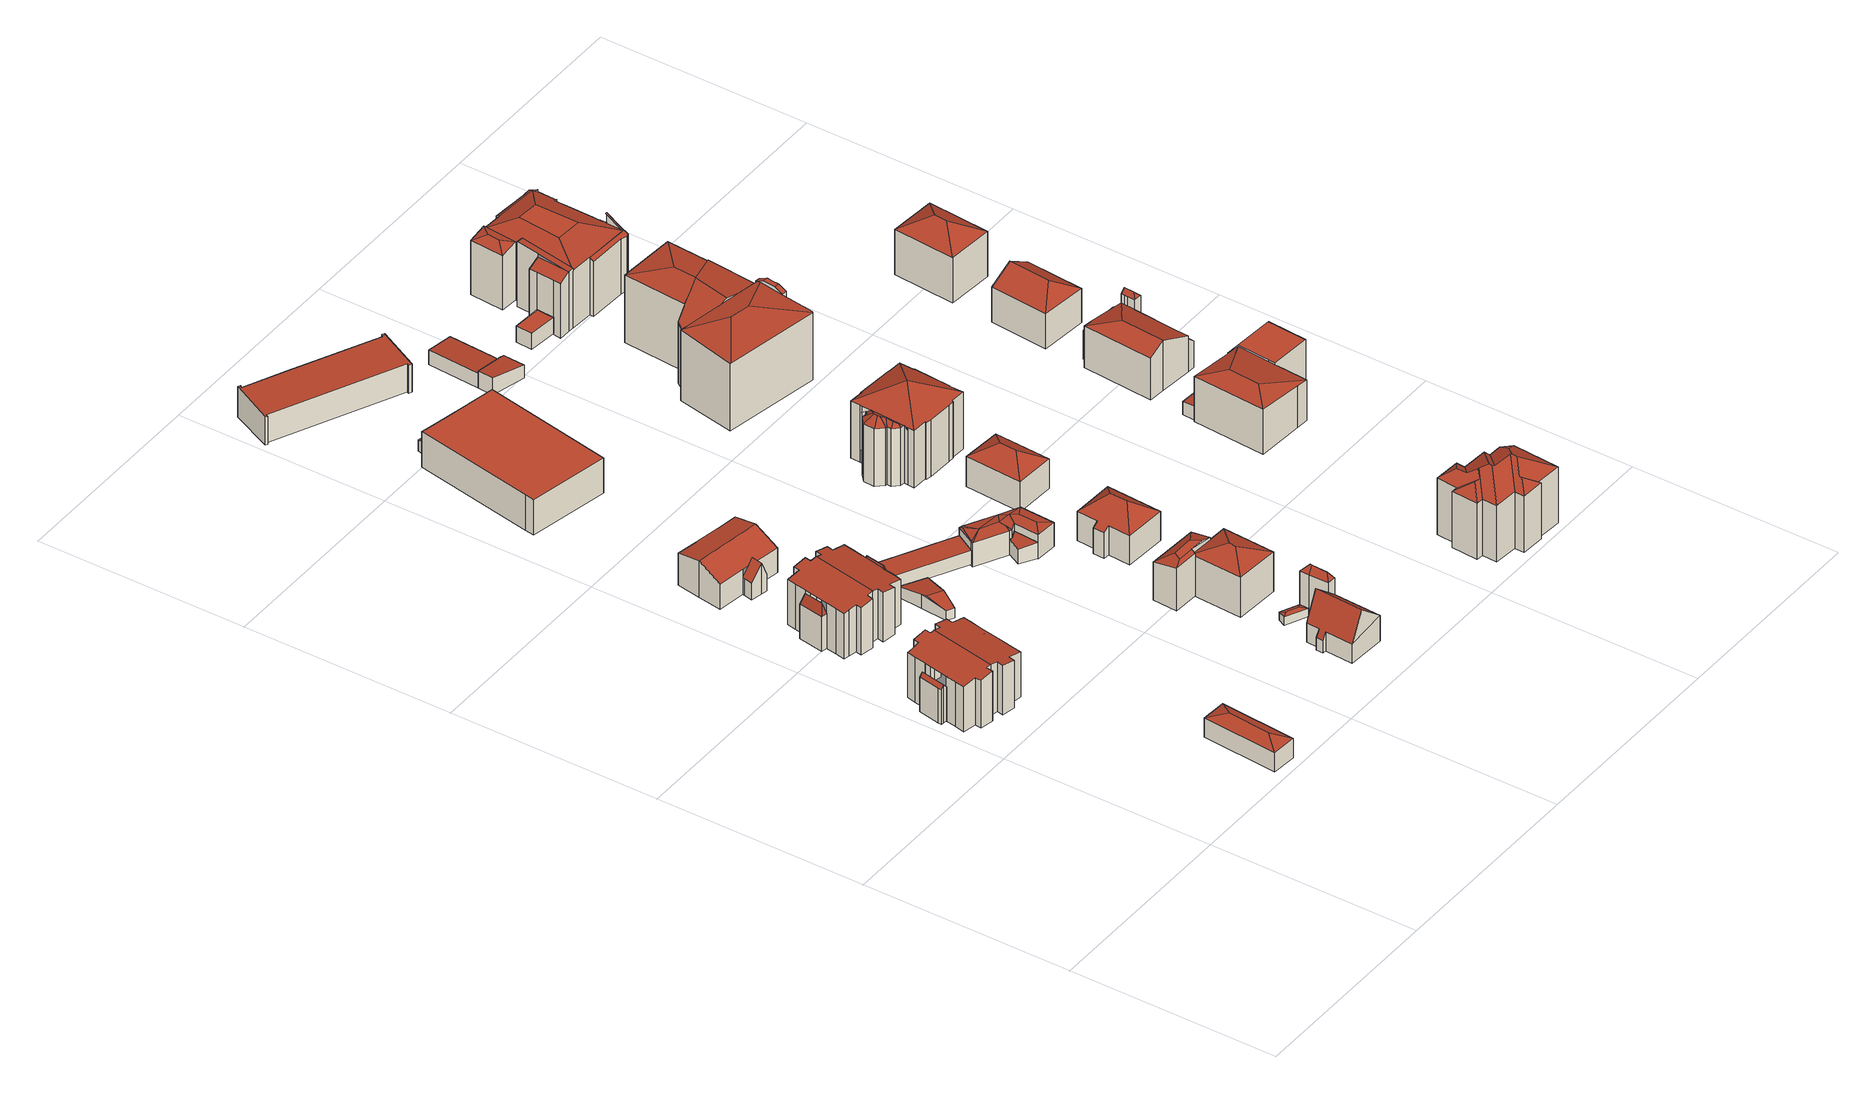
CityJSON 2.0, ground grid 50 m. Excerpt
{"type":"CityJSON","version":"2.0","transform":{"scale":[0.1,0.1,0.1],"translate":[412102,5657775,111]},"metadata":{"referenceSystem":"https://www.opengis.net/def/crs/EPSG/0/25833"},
"CityObjects":{
"building1":{"type":"Building","attributes":{"Gemeindeschluessel":14612000,"Geometrietyp2DReferenz":"3000","function":"31001_9998","roofType":"9999"},"children":["building1-1","building1-2","building1-3"]},
"building1-1":{"type":"BuildingPart","attributes":{"Dachtyp_tdc":"tdcFreeFormRoof","Dachneigung":50.51,"QualitaetDacherkennung":17,"Geometrietyp2DReferenz":"3000","measuredHeight":9.61,"roofType":"5000"},"parents":["building1"],"geometry":[{"type":"MultiSurface","lod":"2","boundaries":[[[0,1,2,3]],[[1,4,5,2]],[[4,6,7,5]],[[6,8,9,7]],[[8,10,11,9]],[[10,12,13,11]],[[14,0,3,15]],[[10,8,6,4,1]],[[1,0,14,12,10]],[[3,2,5,7,9,11,13,15]]],"semantics":{"surfaces":[{"type":"WallSurface"},{"type":"RoofSurface"},{"type":"GroundSurface"}],"values":[0,0,0,0,0,0,0,1,1,2]}}]},
"building1-2":{"type":"BuildingPart","attributes":{"Dachtyp_tdc":"tdcGableRoof","Dachneigung":10.03,"QualitaetDacherkennung":64,"Geometrietyp2DReferenz":"3000","measuredHeight":12.88,"roofType":"3100"},"parents":["building1"],"geometry":[{"type":"MultiSurface","lod":"2","boundaries":[[[16,17,18,19]],[[17,20,21,18]],[[20,22,23,21]],[[16,24,25,26,27,28,29,30,31,32,33,34,35,36,37,38]],[[38,39,40,41,42,43,44,45,46,47,48,49,50,51,22,20,17,16]],[[23,52,53,54,3,15,13,55,56,57,58,59,60,61,62,63,64,65,66,67,68,69,70,71,72,73,74,75,76,19,18,21]],[[22,51,52,23]],[[51,50,53,52]],[[50,49,54,53]],[[49,48,3,54]],[[48,47,14,15,3]],[[46,13,12]],[[46,45,55,13]],[[45,44,56,55]],[[44,43,57,56]],[[43,42,58,57]],[[42,41,59,58]],[[41,40,60,59]],[[40,39,61,60]],[[39,38,62,61]],[[38,37,63,62]],[[37,36,64,63]],[[36,35,65,64]],[[35,34,66,65]],[[34,33,67,66]],[[33,32,68,67]],[[32,31,69,68]],[[31,77,69]],[[30,70,78]],[[30,29,71,70]],[[29,28,72,71]],[[28,27,73,72]],[[27,26,74,73]],[[26,25,75,74]],[[25,24,76,75]],[[24,16,19,76]]],"semantics":{"surfaces":[{"type":"WallSurface"},{"type":"RoofSurface"},{"type":"GroundSurface"}],"values":[0,0,0,1,1,2,0,0,0,0,0,0,0,0,0,0,0,0,0,0,0,0,0,0,0,0,0,0,0,0,0,0,0,0,0,0]}}]},
"building1-3":{"type":"BuildingPart","attributes":{"Dachtyp_tdc":"tdcFreeFormRoof","Dachneigung":51.99,"QualitaetDacherkennung":17,"Geometrietyp2DReferenz":"3000","measuredHeight":9.65,"roofType":"5000"},"parents":["building1"],"geometry":[{"type":"MultiSurface","lod":"2","boundaries":[[[77,79,80,69]],[[79,81,82,80]],[[81,78,70,82]],[[83,78,81]],[[84,83,81,79]],[[84,79,77]],[[83,84,77,78]],[[69,80,82,70]]],"semantics":{"surfaces":[{"type":"WallSurface"},{"type":"RoofSurface"},{"type":"GroundSurface"}],"values":[0,0,0,0,1,0,1,2]}}]},
"building2":{"type":"Building","attributes":{"Dachtyp_tdc":"tdcHipRoof","Gemeindeschluessel":14612000,"Dachneigung":23.25,"QualitaetDacherkennung":81,"Geometrietyp2DReferenz":"3000","measuredHeight":6.1,"function":"31001_9998","roofType":"3200"},"geometry":[{"type":"Solid","lod":"2","boundaries":[[[[85,86,87,88]],[[86,89,90,87]],[[89,91,92,90]],[[91,85,88,92]],[[89,86,93]],[[85,91,94]],[[86,85,94,93]],[[91,89,93,94]],[[88,87,90,92]]]],"semantics":{"surfaces":[{"type":"WallSurface"},{"type":"RoofSurface"},{"type":"GroundSurface"}],"values":[[0,0,0,0,1,1,1,1,2]]}}]},
"building3":{"type":"Building","attributes":{"Gemeindeschluessel":14612000,"Geometrietyp2DReferenz":"3000","function":"31001_9998","roofType":"9999"},"children":["building3-1","building3-2","building3-3"]},
"building3-1":{"type":"BuildingPart","attributes":{"Dachtyp_tdc":"tdcFreeFormRoof","Dachneigung":74.51,"QualitaetDacherkennung":26,"Geometrietyp2DReferenz":"3000","measuredHeight":11.39,"roofType":"5000"},"parents":["building3"],"geometry":[{"type":"MultiSurface","lod":"2","boundaries":[[[95,96,97,98]],[[96,99,100,97]],[[99,101,102,100]],[[103,101,99]],[[104,103,99,96]],[[104,96,95]],[[103,104,95,101]],[[98,97,100,102]]],"semantics":{"surfaces":[{"type":"WallSurface"},{"type":"RoofSurface"},{"type":"GroundSurface"}],"values":[0,0,0,1,1,1,1,2]}}]},
"building3-2":{"type":"BuildingPart","attributes":{"Dachtyp_tdc":"tdcFreeFormRoof","Dachneigung":74.62,"QualitaetDacherkennung":27,"Geometrietyp2DReferenz":"3000","measuredHeight":11.38,"roofType":"5000"},"parents":["building3"],"geometry":[{"type":"MultiSurface","lod":"2","boundaries":[[[105,106,107,108]],[[106,109,110,107]],[[109,111,112,110]],[[113,111,109]],[[114,113,109,106]],[[114,106,105]],[[113,114,105,111]],[[107,110,112,108]]],"semantics":{"surfaces":[{"type":"WallSurface"},{"type":"RoofSurface"},{"type":"GroundSurface"}],"values":[0,0,0,1,1,1,1,2]}}]},
"building3-3":{"type":"BuildingPart","attributes":{"Dachtyp_tdc":"tdcGableRoof","Dachneigung":10.01,"QualitaetDacherkennung":63,"Geometrietyp2DReferenz":"3000","measuredHeight":12.8,"roofType":"3100"},"parents":["building3"],"geometry":[{"type":"MultiSurface","lod":"2","boundaries":[[[115,116,117,118]],[[116,119,120,117]],[[119,121,122,120]],[[121,123,95,98,122]],[[124,102,101]],[[124,125,126,102]],[[125,127,128,126]],[[127,129,130,128]],[[129,131,132,130]],[[131,133,134,132]],[[133,135,136,134]],[[137,138,139,140]],[[138,141,142,139]],[[141,143,144,142]],[[143,145,146,144]],[[145,147,148,146]],[[147,149,150,148]],[[149,151,108,150]],[[151,105,108]],[[152,112,111]],[[152,153,154,112]],[[153,155,156,154]],[[155,157,158,156]],[[157,159,160,158]],[[159,161,162,160]],[[161,163,164,162]],[[135,165,166,136]],[[165,137,140,166]],[[163,167,168,164]],[[167,169,170,168]],[[169,171,172,170]],[[171,173,174,172]],[[173,115,118,174]],[[169,167,163,161,159,157,155,153,152,151,149,147,145,143,141,138,137,165]],[[165,135,133,131,129,127,125,124,123,121,119,116,115,173,171,169]],[[118,117,120,122,98,102,126,128,130,132,134,136,166,140,139,142,144,146,148,150,108,112,154,156,158,160,162,164,168,170,172,174]]],"semantics":{"surfaces":[{"type":"WallSurface"},{"type":"RoofSurface"},{"type":"GroundSurface"}],"values":[0,0,0,0,0,0,0,0,0,0,0,0,0,0,0,0,0,0,0,0,0,0,0,0,0,0,0,0,0,0,0,0,0,1,1,2]}}]},
"building4":{"type":"Building","attributes":{"Gemeindeschluessel":14612000,"Geometrietyp2DReferenz":"3000","function":"31001_9998","roofType":"9999"},"children":["building4-1","building4-2","building4-3"]},
"building4-1":{"type":"BuildingPart","attributes":{"Dachtyp_tdc":"tdcGableRoof","Dachneigung":26.7,"QualitaetDacherkennung":41,"Geometrietyp2DReferenz":"3000","measuredHeight":9.13,"roofType":"3100"},"parents":["building4"],"geometry":[{"type":"MultiSurface","lod":"2","boundaries":[[[175,176,177,178,179]],[[176,180,181,177]],[[180,182,183,181]],[[182,184,185,183]],[[184,186,185]],[[187,188,189]],[[187,190,191,188]],[[190,192,193,191]],[[192,194,195,193]],[[194,196,197,198,195]],[[192,190,187,184,182,180]],[[180,176,175,199,200,201,202,196,194,192]],[[203,204,178,177,181,183,185,205,188,191,193,195,198]]],"semantics":{"surfaces":[{"type":"WallSurface"},{"type":"RoofSurface"},{"type":"GroundSurface"}],"values":[0,0,0,0,0,0,0,0,0,0,1,1,2]}}]},
"building4-2":{"type":"BuildingPart","attributes":{"Dachtyp_tdc":"tdcGableRoof","Dachneigung":25.45,"QualitaetDacherkennung":6,"Geometrietyp2DReferenz":"3000","measuredHeight":3.64,"roofType":"3100"},"parents":["building4"],"geometry":[{"type":"MultiSurface","lod":"2","boundaries":[[[206,189,188,207]],[[186,208,209,185]],[[208,210,211,209]],[[210,212,213,211]],[[212,214,215,213]],[[214,216,217,215]],[[216,218,219,217]],[[218,206,207,219]],[[214,212,210,208,186,220]],[[220,189,206,218,216,214]],[[207,188,205,185,209,211,213,215,217,219]]],"semantics":{"surfaces":[{"type":"WallSurface"},{"type":"RoofSurface"},{"type":"GroundSurface"}],"values":[0,0,0,0,0,0,0,0,1,1,2]}}]},
"building4-3":{"type":"BuildingPart","attributes":{"Dachtyp_tdc":"tdcGableRoof","Dachneigung":51.23,"QualitaetDacherkennung":13,"Geometrietyp2DReferenz":"3000","measuredHeight":7.68,"roofType":"3100"},"parents":["building4"],"geometry":[{"type":"MultiSurface","lod":"2","boundaries":[[[221,222,223,224]],[[222,225,226,223]],[[225,227,228,226]],[[227,179,178,228]],[[197,221,224,198]],[[229,199,179,227,225,222]],[[222,221,197,230,201,229]],[[224,223,226,228,178,204,203,198]]],"semantics":{"surfaces":[{"type":"WallSurface"},{"type":"RoofSurface"},{"type":"GroundSurface"}],"values":[0,0,0,0,0,1,1,2]}}]},
"building5":{"type":"Building","attributes":{"Dachtyp_tdc":"tdcFreeFormRoof","Gemeindeschluessel":14612000,"Dachneigung":10.02,"QualitaetDacherkennung":55,"Geometrietyp2DReferenz":"3000","measuredHeight":3.78,"function":"31001_9998","roofType":"5000"},"geometry":[{"type":"Solid","lod":"2","boundaries":[[[[231,232,233,234]],[[232,235,236,233]],[[235,237,238,236]],[[237,239,240,238]],[[239,241,242,240]],[[241,231,234,242]],[[241,243,244,231]],[[239,237,235,232,244,243]],[[232,231,244]],[[241,239,243]],[[234,233,236,238,240,242]]]],"semantics":{"surfaces":[{"type":"WallSurface"},{"type":"RoofSurface"},{"type":"GroundSurface"}],"values":[[0,0,0,0,0,0,1,1,0,0,2]]}}]},
"building6":{"type":"Building","attributes":{"Dachtyp_tdc":"tdcPolyFlatRoof","Gemeindeschluessel":14612000,"Dachneigung":3.46,"QualitaetDacherkennung":70,"Geometrietyp2DReferenz":"3000","measuredHeight":3.81,"function":"31001_9998","roofType":"2100"},"geometry":[{"type":"Solid","lod":"2","boundaries":[[[[245,246,247,248]],[[246,249,250,247]],[[249,251,252,250]],[[251,253,254,252]],[[253,245,248,254]],[[253,251,249,246,245]],[[248,247,250,252,254]]]],"semantics":{"surfaces":[{"type":"WallSurface"},{"type":"RoofSurface"},{"type":"GroundSurface"}],"values":[[0,0,0,0,0,1,2]]}}]},
"building7":{"type":"Building","attributes":{"Dachtyp_tdc":"tdcFreeFormRoof","Gemeindeschluessel":14612000,"Dachneigung":40.46,"QualitaetDacherkennung":20,"Geometrietyp2DReferenz":"3000","measuredHeight":11.6,"function":"31001_9998","roofType":"5000"},"geometry":[{"type":"Solid","lod":"2","boundaries":[[[[255,256,257,258]],[[256,259,260,257]],[[259,261,262,260]],[[261,263,264,262]],[[263,265,266,264]],[[265,267,268,266]],[[267,269,270,268]],[[269,271,272,270]],[[271,255,258,272]],[[271,269,267,273,274]],[[274,273,265,263,261,259,256,255]],[[267,265,273]],[[255,271,274]],[[258,257,260,262,264,266,268,270,272]]]],"semantics":{"surfaces":[{"type":"WallSurface"},{"type":"RoofSurface"},{"type":"GroundSurface"}],"values":[[0,0,0,0,0,0,0,0,0,1,1,0,0,2]]}}]},
"building8":{"type":"Building","attributes":{"Dachtyp_tdc":"tdcPolyFlatRoof","Gemeindeschluessel":14612000,"Dachneigung":0,"QualitaetDacherkennung":78,"Geometrietyp2DReferenz":"3000","measuredHeight":8.85,"function":"31001_2000","roofType":"1000"},"geometry":[{"type":"Solid","lod":"2","boundaries":[[[[275,276,277,278]],[[276,279,280,277]],[[279,281,282,280]],[[281,283,284,282]],[[283,285,286,284]],[[285,287,288,286]],[[287,289,290,288]],[[289,275,278,290]],[[289,287,285,283,281,279,276,275]],[[278,277,280,282,284,286,288,290]]]],"semantics":{"surfaces":[{"type":"WallSurface"},{"type":"RoofSurface"},{"type":"GroundSurface"}],"values":[[0,0,0,0,0,0,0,0,1,2]]}}]},
"building9":{"type":"Building","attributes":{"Dachtyp_tdc":"tdcFreeFormRoof","Gemeindeschluessel":14612000,"Dachneigung":15.68,"QualitaetDacherkennung":33,"Geometrietyp2DReferenz":"3000","measuredHeight":2.42,"function":"31001_9998","roofType":"5000"},"geometry":[{"type":"Solid","lod":"2","boundaries":[[[[291,292,293,294]],[[292,295,296,293]],[[295,297,298,296]],[[297,291,294,298]],[[299,297,295]],[[300,299,295,292]],[[300,292,291]],[[299,300,291,297]],[[294,293,296,298]]]],"semantics":{"surfaces":[{"type":"WallSurface"},{"type":"RoofSurface"},{"type":"GroundSurface"}],"values":[[0,0,0,0,1,1,1,1,2]]}}]},
"building10":{"type":"Building","attributes":{"Dachtyp_tdc":"tdcFreeFormRoof","Gemeindeschluessel":14612000,"Dachneigung":55.76,"QualitaetDacherkennung":12,"Geometrietyp2DReferenz":"3000","measuredHeight":12.35,"function":"31001_9998","roofType":"5000"},"geometry":[{"type":"Solid","lod":"2","boundaries":[[[[301,302,296,298]],[[302,303,304,296]],[[303,305,270,304]],[[305,306,268,270]],[[306,301,298,268]],[[307,306,305]],[[308,309,307,305,303]],[[308,303,302]],[[309,308,302,301]],[[307,309,301,306]],[[298,296,304,270,268]]]],"semantics":{"surfaces":[{"type":"WallSurface"},{"type":"RoofSurface"},{"type":"GroundSurface"}],"values":[[0,0,0,0,0,1,1,1,1,1,2]]}}]},
"building11":{"type":"Building","attributes":{"Dachtyp_tdc":"tdcFreeFormRoof","Gemeindeschluessel":14612000,"Dachneigung":31.09,"QualitaetDacherkennung":64,"Geometrietyp2DReferenz":"3000","measuredHeight":11.35,"function":"31001_9998","roofType":"5000"},"geometry":[{"type":"Solid","lod":"2","boundaries":[[[[310,311,312,313]],[[311,314,315,312]],[[314,316,317,315]],[[316,318,319,317]],[[318,320,321,319]],[[320,310,313,321]],[[322,323,310,320]],[[324,311,310,323]],[[316,325,326,318]],[[326,322,320,318]],[[314,324,323,322,326,325]],[[314,311,324]],[[316,314,325]],[[313,312,315,317,319,321]]]],"semantics":{"surfaces":[{"type":"WallSurface"},{"type":"RoofSurface"},{"type":"GroundSurface"}],"values":[[0,0,0,0,0,0,1,1,1,1,1,0,0,2]]}}]},
"building12":{"type":"Building","attributes":{"Dachtyp_tdc":"tdcPolyFlatRoof","Gemeindeschluessel":14612000,"Dachneigung":7.88,"QualitaetDacherkennung":49,"Geometrietyp2DReferenz":"3000","measuredHeight":3.18,"function":"31001_2000","roofType":"2100"},"geometry":[{"type":"Solid","lod":"2","boundaries":[[[[327,328,329,330]],[[328,331,332,329]],[[331,333,334,332]],[[333,335,336,334]],[[335,327,330,336]],[[335,333,331,328,327]],[[330,329,332,334,336]]]],"semantics":{"surfaces":[{"type":"WallSurface"},{"type":"RoofSurface"},{"type":"GroundSurface"}],"values":[[0,0,0,0,0,1,2]]}}]},
"building13":{"type":"Building","attributes":{"Dachtyp_tdc":"tdcPolyFlatRoof","Gemeindeschluessel":14612000,"Dachneigung":4.82,"QualitaetDacherkennung":74,"Geometrietyp2DReferenz":"3000","measuredHeight":4.04,"function":"31001_9998","roofType":"2100"},"geometry":[{"type":"Solid","lod":"2","boundaries":[[[[337,338,339,340]],[[338,341,342,339]],[[341,343,344,342]],[[343,345,346,344]],[[345,337,340,346]],[[345,343,341,338,337]],[[340,339,342,344,346]]]],"semantics":{"surfaces":[{"type":"WallSurface"},{"type":"RoofSurface"},{"type":"GroundSurface"}],"values":[[0,0,0,0,0,1,2]]}}]},
"building14":{"type":"Building","attributes":{"Dachtyp_tdc":"tdcFreeFormRoof","Gemeindeschluessel":14612000,"Dachneigung":10.3,"QualitaetDacherkennung":30,"Geometrietyp2DReferenz":"3000","measuredHeight":6.63,"function":"31001_9998","roofType":"5000"},"geometry":[{"type":"Solid","lod":"2","boundaries":[[[[347,348,349,350]],[[348,351,352,349]],[[351,353,354,352]],[[353,355,356,354]],[[355,357,358,356]],[[357,359,360,358]],[[361,357,355]],[[362,363,361,355,353]],[[364,365,362,353,351]],[[364,351,348]],[[365,364,348,347]],[[347,362,365]],[[366,362,347]],[[366,363,362]],[[366,367,363]],[[368,367,366]],[[367,368,369]],[[369,368,370]],[[371,369,370]],[[371,367,369]],[[367,371,359]],[[361,363,367,359,357]],[[360,372,373,374,375,350,349,352,354,356,358]],[[359,371,372,360]],[[371,370,373,372]],[[370,368,374,373]],[[368,366,375,374]],[[366,347,350,375]]]],"semantics":{"surfaces":[{"type":"WallSurface"},{"type":"RoofSurface"},{"type":"GroundSurface"}],"values":[[0,0,0,0,0,0,1,1,1,1,1,1,1,1,1,1,1,1,1,1,1,1,2,0,0,0,0,0]]}}]},
"building15":{"type":"Building","attributes":{"Dachtyp_tdc":"tdcHipRoof","Gemeindeschluessel":14612000,"Dachneigung":23.67,"QualitaetDacherkennung":78,"Geometrietyp2DReferenz":"3000","measuredHeight":12.32,"function":"31001_9998","roofType":"3200"},"geometry":[{"type":"Solid","lod":"2","boundaries":[[[[376,377,378,379]],[[377,380,381,378]],[[380,382,315,381]],[[382,376,379,315]],[[380,377,383]],[[376,382,384]],[[377,376,384,383]],[[382,380,383,384]],[[379,378,381,315]]]],"semantics":{"surfaces":[{"type":"WallSurface"},{"type":"RoofSurface"},{"type":"GroundSurface"}],"values":[[0,0,0,0,1,1,1,1,2]]}}]},
"building16":{"type":"Building","attributes":{"Gemeindeschluessel":14612000,"Dachtyp_tdc":"tdcPolyFlatRoof","Dachneigung":2.96,"QualitaetDacherkennung":80,"Geometrietyp2DReferenz":"3000","measuredHeight":7.68,"function":"31001_2000","roofType":"2100"},"geometry":[{"type":"Solid","lod":"2","boundaries":[[[[385,386,387,388]],[[386,389,390,387]],[[389,391,392,390]],[[391,393,394,392]],[[393,395,396,394]],[[395,397,398,396]],[[397,399,400,398]],[[399,401,402,400]],[[401,403,404,402]],[[403,405,406,404]],[[405,407,408,406]],[[407,409,410,408]],[[409,411,412,410]],[[411,385,388,412]],[[411,409,407,405,403,401,399,397,395,393,391,389,386,385]],[[388,387,390,392,394,396,398,400,402,404,406,408,410,412]]]],"semantics":{"surfaces":[{"type":"WallSurface"},{"type":"RoofSurface"},{"type":"GroundSurface"}],"values":[[0,0,0,0,0,0,0,0,0,0,0,0,0,0,1,2]]}}]},
"building17":{"type":"Building","attributes":{"Dachtyp_tdc":"tdcHipRoof","Gemeindeschluessel":14612000,"Dachneigung":35.08,"QualitaetDacherkennung":88,"Geometrietyp2DReferenz":"3000","measuredHeight":10.93,"function":"31001_9998","roofType":"3200"},"geometry":[{"type":"Solid","lod":"2","boundaries":[[[[413,414,415,416]],[[414,417,418,415]],[[417,419,420,418]],[[419,421,422,420]],[[421,423,424,422]],[[423,425,426,424]],[[425,427,428,426]],[[427,413,416,428]],[[423,421,429]],[[419,417,430]],[[421,419,430,429]],[[417,414,413,427,425,423,429,430]],[[416,415,418,420,422,424,426,428]]]],"semantics":{"surfaces":[{"type":"WallSurface"},{"type":"RoofSurface"},{"type":"GroundSurface"}],"values":[[0,0,0,0,0,0,0,0,1,1,1,1,2]]}}]},
"building18":{"type":"Building","attributes":{"Dachtyp_tdc":"tdcHipRoof","Gemeindeschluessel":14612000,"Dachneigung":30.66,"QualitaetDacherkennung":79,"Geometrietyp2DReferenz":"3000","measuredHeight":10.41,"function":"31001_9998","roofType":"3200"},"geometry":[{"type":"Solid","lod":"2","boundaries":[[[[431,432,433,434]],[[432,435,436,433]],[[435,437,438,436]],[[437,431,434,438]],[[435,432,439]],[[431,437,440]],[[432,431,440,439]],[[437,435,439,440]],[[434,433,436,438]]]],"semantics":{"surfaces":[{"type":"WallSurface"},{"type":"RoofSurface"},{"type":"GroundSurface"}],"values":[[0,0,0,0,1,1,1,1,2]]}}]},
"building19":{"type":"Building","attributes":{"Dachtyp_tdc":"tdcPolyFlatRoof","Gemeindeschluessel":14612000,"Dachneigung":6.53,"QualitaetDacherkennung":77,"Geometrietyp2DReferenz":"3000","measuredHeight":4.34,"function":"31001_9998","roofType":"2100"},"geometry":[{"type":"Solid","lod":"2","boundaries":[[[[441,442,443,444]],[[442,445,446,443]],[[445,447,448,446]],[[447,449,450,448]],[[449,441,444,450]],[[449,447,445,442,441]],[[444,443,446,448,450]]]],"semantics":{"surfaces":[{"type":"WallSurface"},{"type":"RoofSurface"},{"type":"GroundSurface"}],"values":[[0,0,0,0,0,1,2]]}}]},
"building20":{"type":"Building","attributes":{"Gemeindeschluessel":14612000,"Geometrietyp2DReferenz":"3000","function":"31001_9998","roofType":"9999"},"children":["building20-1","building20-2"]},
"building20-1":{"type":"BuildingPart","attributes":{"Dachtyp_tdc":"tdcTentRoof","Dachneigung":26.34,"QualitaetDacherkennung":64,"Geometrietyp2DReferenz":"3000","measuredHeight":18.32,"roofType":"3500"},"parents":["building20"],"geometry":[{"type":"MultiSurface","lod":"2","boundaries":[[[451,452,453,454]],[[452,455,456,453]],[[455,457,458,456]],[[457,459,460,458]],[[459,461,462,460]],[[461,463,464,462]],[[463,465,466,464]],[[465,467,468,466]],[[467,469,470,468]],[[469,471,472,470]],[[471,473,474,472]],[[473,475,476,474]],[[475,477,478,476]],[[477,479,480,478]],[[479,481,480]],[[482,483,484]],[[482,485,486,483]],[[485,487,488,486]],[[487,489,490,488]],[[489,491,492,490]],[[463,461,459,457,455,452,493]],[[477,475,473,471,469,467,465,463,493]],[[485,482,494,495,479,477,493]],[[452,451,491,489,487,485,493]],[[492,454,453,456,458,460,462,464,466,468,470,472,474,476,478,480,496,497,483,486,488,490]],[[491,451,454,492]]],"semantics":{"surfaces":[{"type":"WallSurface"},{"type":"RoofSurface"},{"type":"GroundSurface"}],"values":[0,0,0,0,0,0,0,0,0,0,0,0,0,0,0,0,0,0,0,0,1,1,1,1,2,0]}}]},
"building20-2":{"type":"BuildingPart","attributes":{"Dachtyp_tdc":"tdcFreeFormRoof","Dachneigung":36.35,"QualitaetDacherkennung":43,"Geometrietyp2DReferenz":"3000","measuredHeight":16.11,"roofType":"5000"},"parents":["building20"],"geometry":[{"type":"MultiSurface","lod":"2","boundaries":[[[498,499,500,501]],[[499,502,503,500]],[[502,504,505,503]],[[481,506,496,480]],[[506,507,508,496]],[[507,509,510,508]],[[509,511,512,510]],[[511,513,514,512]],[[513,515,516,514]],[[515,498,501,516]],[[511,509,517,518]],[[509,507,519,517]],[[507,506,481,495,506,519]],[[506,520,521,522,523,524,518,517,519]],[[520,494,504,484,504,502,499,521]],[[499,498,522,521]],[[498,515,523,522]],[[515,513,524,523]],[[513,511,518,524]],[[501,500,503,505,483,505,497,496,480,496,508,510,512,514,516]]],"semantics":{"surfaces":[{"type":"WallSurface"},{"type":"RoofSurface"},{"type":"GroundSurface"}],"values":[0,0,0,0,0,0,0,0,0,0,1,1,1,1,1,1,1,1,1,2]}}]},
"building21":{"type":"Building","attributes":{"Dachtyp_tdc":"tdcPolyFlatRoof","Gemeindeschluessel":14612000,"Dachneigung":6.61,"QualitaetDacherkennung":92,"Geometrietyp2DReferenz":"3000","measuredHeight":3.61,"function":"31001_9998","roofType":"2100"},"geometry":[{"type":"Solid","lod":"2","boundaries":[[[[525,526,443,446]],[[526,527,528,443]],[[527,529,530,528]],[[529,525,446,530]],[[529,527,526,525]],[[446,443,528,530]]]],"semantics":{"surfaces":[{"type":"WallSurface"},{"type":"RoofSurface"},{"type":"GroundSurface"}],"values":[[0,0,0,0,1,2]]}}]},
"building22":{"type":"Building","attributes":{"name":"Jugendgerichtshilfe","Dachtyp_tdc":"tdcFreeFormRoof","Gemeindeschluessel":14612000,"Dachneigung":29.75,"QualitaetDacherkennung":81,"Geometrietyp2DReferenz":"3000","measuredHeight":17.73,"function":"31001_3010","roofType":"5000"},"geometry":[{"type":"Solid","lod":"2","boundaries":[[[[531,532,533,534]],[[532,535,536,533]],[[535,537,538,536]],[[537,539,540,538]],[[539,541,542,540]],[[541,543,544,542]],[[543,545,546,544]],[[545,547,548,546]],[[547,549,550,548]],[[549,551,552,550]],[[551,553,554,552]],[[553,555,556,554]],[[555,557,558,556]],[[557,559,560,558]],[[559,561,562,560]],[[561,563,564,562]],[[563,531,534,564]],[[565,566,567,563,561]],[[568,569,565,561,559]],[[570,571,572,573,568,559,557]],[[570,557,555]],[[571,570,555,553]],[[572,571,553,551]],[[574,573,572,551,549]],[[574,549,547]],[[569,568,573,574,547,545]],[[566,565,569,545,543]],[[575,576,567,566,543,541]],[[577,575,541,539]],[[577,539,537]],[[578,576,575,577,537,535]],[[579,578,535,532]],[[579,532,531]],[[567,576,578,579,531,563]],[[534,533,536,538,540,542,544,546,548,550,552,554,556,558,560,562,564]]]],"semantics":{"surfaces":[{"type":"WallSurface"},{"type":"RoofSurface"},{"type":"GroundSurface"}],"values":[[0,0,0,0,0,0,0,0,0,0,0,0,0,0,0,0,0,1,1,1,1,1,1,1,1,1,1,1,1,1,1,1,1,1,2]]}}]},
"building23":{"type":"Building","attributes":{"Dachtyp_tdc":"tdcPolyFlatRoof","Gemeindeschluessel":14612000,"Dachneigung":0,"QualitaetDacherkennung":71,"Geometrietyp2DReferenz":"3000","measuredHeight":3.91,"function":"31001_9998","roofType":"1000"},"geometry":[{"type":"Solid","lod":"2","boundaries":[[[[580,581,582,583]],[[581,584,585,582]],[[584,586,587,585]],[[586,580,583,587]],[[586,584,581,580]],[[583,582,585,587]]]],"semantics":{"surfaces":[{"type":"WallSurface"},{"type":"RoofSurface"},{"type":"GroundSurface"}],"values":[[0,0,0,0,1,2]]}}]},
"building24":{"type":"Building","attributes":{"Gemeindeschluessel":14612000,"Geometrietyp2DReferenz":"3000","function":"31001_9998","roofType":"9999"},"children":["building24-1","building24-2","building24-3","building24-4"]},
"building24-1":{"type":"BuildingPart","attributes":{"Dachtyp_tdc":"tdcGableRoof","Dachneigung":10.19,"QualitaetDacherkennung":52,"Geometrietyp2DReferenz":"3000","measuredHeight":18.45,"roofType":"3100"},"parents":["building24"],"geometry":[{"type":"MultiSurface","lod":"2","boundaries":[[[588,589,590,591]],[[592,593,594,595]],[[596,588,591,597]],[[598,596,599,600,601,602,603,604]],[[605,606,601,600,607,608]],[[592,609,606,605,593]],[[588,598,604,589]],[[596,598,588]],[[591,590,595,594,610,597]]],"semantics":{"surfaces":[{"type":"WallSurface"},{"type":"RoofSurface"},{"type":"GroundSurface"}],"values":[0,0,0,1,1,0,0,0,2]}}]},
"building24-2":{"type":"BuildingPart","attributes":{"Dachtyp_tdc":"tdcCutGableRoof","Dachneigung":1.59,"QualitaetDacherkennung":72,"Geometrietyp2DReferenz":"3000","measuredHeight":18.65,"roofType":"9999"},"parents":["building24"],"geometry":[{"type":"MultiSurface","lod":"2","boundaries":[[[611,612,613]],[[614,615,616,594,593,605]],[[615,617,618,616]],[[617,611,613,618]],[[617,619,620,611]],[[614,621,622,615]],[[623,620,619,624,622,621]],[[615,622,624,619,617]],[[613,610,594,616,618]]],"semantics":{"surfaces":[{"type":"WallSurface"},{"type":"RoofSurface"},{"type":"GroundSurface"}],"values":[0,0,0,0,1,1,1,0,2]}}]},
"building24-3":{"type":"BuildingPart","attributes":{"Dachtyp_tdc":"tdcFreeFormRoof","Dachneigung":11.28,"QualitaetDacherkennung":42,"Geometrietyp2DReferenz":"3000","measuredHeight":18.7,"roofType":"5000"},"parents":["building24"],"geometry":[{"type":"MultiSurface","lod":"2","boundaries":[[[625,626,627,628]],[[626,629,630,627]],[[629,631,632,630]],[[631,633,634,632]],[[633,635,596,597,634]],[[636,625,628,637]],[[636,638,639,640,641]],[[642,631,629,626,643,644]],[[639,645,635,633,642,644,640]],[[643,625,641,640,644]],[[635,645,607,599]],[[631,642,633]],[[636,641,625]],[[625,643,626]],[[628,627,630,632,634,597,610,613,637]]],"semantics":{"surfaces":[{"type":"WallSurface"},{"type":"RoofSurface"},{"type":"GroundSurface"}],"values":[0,0,0,0,0,0,1,1,1,1,0,0,0,0,2]}}]},
"building24-4":{"type":"BuildingPart","attributes":{"Dachtyp_tdc":"tdcHipAndGableRoof","Dachneigung":10,"QualitaetDacherkennung":64,"Geometrietyp2DReferenz":"3000","measuredHeight":18.28,"roofType":"5000"},"parents":["building24"],"geometry":[{"type":"MultiSurface","lod":"2","boundaries":[[[646,647,648,649]],[[647,609,592,595,648]],[[650,646,649,590,589,604]],[[647,646,651]],[[650,602,652,651,646]],[[652,609,647,651]],[[649,648,595,590]]],"semantics":{"surfaces":[{"type":"WallSurface"},{"type":"RoofSurface"},{"type":"GroundSurface"}],"values":[0,0,0,1,1,1,2]}}]},
"building25":{"type":"Building","attributes":{"Gemeindeschluessel":14612000,"Geometrietyp2DReferenz":"3000","function":"31001_9998","roofType":"9999"},"children":["building25-1","building25-2","building25-3","building25-4","building25-5","building25-6"]},
"building25-1":{"type":"BuildingPart","attributes":{"Dachtyp_tdc":"tdcPolyFlatRoof","Dachneigung":26.89,"QualitaetDacherkennung":53,"Geometrietyp2DReferenz":"3000","measuredHeight":15.07,"roofType":"2100"},"parents":["building25"],"geometry":[{"type":"MultiSurface","lod":"2","boundaries":[[[653,654,655,656]],[[654,657,658,655]],[[657,659,660,658]],[[659,661,662,660]],[[663,653,656,664]],[[663,661,659,657,654,653]],[[656,655,658,660,662,664]]],"semantics":{"surfaces":[{"type":"WallSurface"},{"type":"RoofSurface"},{"type":"GroundSurface"}],"values":[0,0,0,0,0,1,2]}}]},
"building25-2":{"type":"BuildingPart","attributes":{"Dachtyp_tdc":"tdcPolyFlatRoof","Dachneigung":24.87,"QualitaetDacherkennung":28,"Geometrietyp2DReferenz":"3000","measuredHeight":14.44,"roofType":"2100"},"parents":["building25"],"geometry":[{"type":"MultiSurface","lod":"2","boundaries":[[[665,666,667,668]],[[666,669,670,667]],[[669,671,672,673,670]],[[674,675,676,677]],[[675,665,668,676]],[[675,674,678,679,680,671,669,666,665]],[[668,667,670,673,681,682,677,676]]],"semantics":{"surfaces":[{"type":"WallSurface"},{"type":"RoofSurface"},{"type":"GroundSurface"}],"values":[0,0,0,0,0,1,2]}}]},
"building25-3":{"type":"BuildingPart","attributes":{"Dachtyp_tdc":"tdcCutTentRoof","Dachneigung":20.5,"QualitaetDacherkennung":39,"Geometrietyp2DReferenz":"3000","measuredHeight":16.23,"roofType":"9999"},"parents":["building25"],"geometry":[{"type":"MultiSurface","lod":"2","boundaries":[[[683,684,674,677,685]],[[672,686,687,673]],[[686,688,689,687]],[[688,690,691,689]],[[690,692,693,691]],[[692,694,695,693]],[[694,696,697,695]],[[696,698,699,697]],[[698,700,701,699]],[[700,702,703,701]],[[702,704,705,703]],[[704,706,707,705]],[[708,709,710,711,712]],[[713,714,715,716]],[[717,684,683,718,719]],[[720,721,722,706,704,702,700,698,696,694,692,690,688,686,672,723,679,717,719,724]],[[709,708,720,724,725]],[[683,714,713,709,725,718]],[[725,724,719,718]],[[685,677,682,681,673,687,689,691,693,695,697,699,701,703,705,707,726,727,711,710,716,715]]],"semantics":{"surfaces":[{"type":"WallSurface"},{"type":"RoofSurface"},{"type":"GroundSurface"}],"values":[0,0,0,0,0,0,0,0,0,0,0,0,0,0,1,1,1,1,1,2]}}]},
"building25-4":{"type":"BuildingPart","attributes":{"Dachtyp_tdc":"tdcPolyFlatRoof","Dachneigung":30.64,"QualitaetDacherkennung":41,"Geometrietyp2DReferenz":"3000","measuredHeight":16.88,"roofType":"2100"},"parents":["building25"],"geometry":[{"type":"MultiSurface","lod":"2","boundaries":[[[728,729,730,707,706]],[[729,731,732,730]],[[731,733,734,732]],[[733,735,736,734]],[[735,737,738,736]],[[737,712,711,738]],[[712,737,735,733,731,729,728,739,721,740]],[[727,726,707,730,732,734,736,738,711]]],"semantics":{"surfaces":[{"type":"WallSurface"},{"type":"RoofSurface"},{"type":"GroundSurface"}],"values":[0,0,0,0,0,0,1,2]}}]},
"building25-5":{"type":"BuildingPart","attributes":{"Dachtyp_tdc":"tdcHipRoof","Dachneigung":29.83,"QualitaetDacherkennung":42,"Geometrietyp2DReferenz":"3000","measuredHeight":15,"roofType":"3200"},"parents":["building25"],"geometry":[{"type":"MultiSurface","lod":"2","boundaries":[[[741,742,743,744]],[[745,746,685,715]],[[747,748,746,745]],[[748,742,683,685,746]],[[741,747,745,715,714]],[[742,748,743]],[[747,741,744]],[[748,747,744,743]]],"semantics":{"surfaces":[{"type":"RoofSurface"},{"type":"GroundSurface"},{"type":"WallSurface"}],"values":[0,1,2,2,2,0,0,0]}}]},
"building25-6":{"type":"BuildingPart","attributes":{"Dachtyp_tdc":"tdcPolyFlatRoof","Dachneigung":5.72,"QualitaetDacherkennung":37,"Geometrietyp2DReferenz":"3000","measuredHeight":16.4,"roofType":"2100"},"parents":["building25"],"geometry":[{"type":"MultiSurface","lod":"2","boundaries":[[[749,663,664,710,709]],[[750,751,752,662,661]],[[751,753,713,716,752]],[[751,750,663,749,753]],[[716,710,664,662,752]]],"semantics":{"surfaces":[{"type":"WallSurface"},{"type":"RoofSurface"},{"type":"GroundSurface"}],"values":[0,0,0,1,2]}}]},
"building26":{"type":"Building","attributes":{"Gemeindeschluessel":14612000,"Geometrietyp2DReferenz":"3000","function":"31001_9998","roofType":"9999"},"children":["building26-1","building26-2","building26-3"]},
"building26-1":{"type":"BuildingPart","attributes":{"Dachtyp_tdc":"tdcHipRoof","Dachneigung":14.75,"QualitaetDacherkennung":53,"Geometrietyp2DReferenz":"3000","measuredHeight":12.81,"roofType":"3200"},"parents":["building26"],"geometry":[{"type":"MultiSurface","lod":"2","boundaries":[[[754,755,756,757]],[[755,758,759,756]],[[758,760,761,759]],[[760,762,763,761]],[[762,764,763]],[[765,766,767,768]],[[766,754,757,767]],[[769,770,762,760,771]],[[758,755,754,772]],[[760,758,772,771]],[[754,766,765,769,771,772]],[[757,756,759,761,763,773,774,768,767]]],"semantics":{"surfaces":[{"type":"WallSurface"},{"type":"RoofSurface"},{"type":"GroundSurface"}],"values":[0,0,0,0,0,0,0,1,1,1,1,2]}}]},
"building26-2":{"type":"BuildingPart","attributes":{"Dachtyp_tdc":"tdcPolyFlatRoof","Dachneigung":6.29,"QualitaetDacherkennung":66,"Geometrietyp2DReferenz":"3000","measuredHeight":3.68,"roofType":"2100"},"parents":["building26"],"geometry":[{"type":"MultiSurface","lod":"2","boundaries":[[[764,775,776,763]],[[775,777,778,776]],[[777,779,780,778]],[[781,782,779,777,775,764]],[[776,778,780,773,783,763]]],"semantics":{"surfaces":[{"type":"WallSurface"},{"type":"RoofSurface"},{"type":"GroundSurface"}],"values":[0,0,0,1,2]}}]},
"building26-3":{"type":"BuildingPart","attributes":{"Dachtyp_tdc":"tdcPolyFlatRoof","Dachneigung":0,"QualitaetDacherkennung":69,"Geometrietyp2DReferenz":"3000","measuredHeight":10.76,"roofType":"1000"},"parents":["building26"],"geometry":[{"type":"MultiSurface","lod":"2","boundaries":[[[784,785,765,768,786]],[[787,770,773,770]],[[788,784,786,789]],[[788,790,787,790,785,784]],[[786,768,774,773,774,789]]],"semantics":{"surfaces":[{"type":"WallSurface"},{"type":"RoofSurface"},{"type":"GroundSurface"}],"values":[0,0,0,1,2]}}]},
"building27":{"type":"Building","attributes":{"Gemeindeschluessel":14612000,"Geometrietyp2DReferenz":"3000","function":"31001_9998","roofType":"9999"},"children":["building27-1","building27-2","building27-3","building27-4"]},
"building27-1":{"type":"BuildingPart","attributes":{"Dachtyp_tdc":"tdcHipAndGableRoof","Dachneigung":24.04,"QualitaetDacherkennung":39,"Geometrietyp2DReferenz":"3000","measuredHeight":12.58,"roofType":"5000"},"parents":["building27"],"geometry":[{"type":"MultiSurface","lod":"2","boundaries":[[[791,792,793,794]],[[792,795,793]],[[796,797,798,799,800]],[[797,801,802,798]],[[801,803,804,802]],[[803,805,806,807,804]],[[808,809,810,811]],[[808,805,803,812]],[[803,801,797,812]],[[797,796,792,791,809,808,812]],[[810,794,793,799,798,802,804,807,811]]],"semantics":{"surfaces":[{"type":"WallSurface"},{"type":"RoofSurface"},{"type":"GroundSurface"}],"values":[0,0,0,0,0,0,0,1,1,1,2]}}]},
"building27-2":{"type":"BuildingPart","attributes":{"Dachtyp_tdc":"tdcFreeFormRoof","Dachneigung":45.86,"QualitaetDacherkennung":10,"Geometrietyp2DReferenz":"3000","measuredHeight":12.55,"roofType":"5000"},"parents":["building27"],"geometry":[{"type":"MultiSurface","lod":"2","boundaries":[[[813,814,811,810,809]],[[814,815,816,811]],[[815,817,818,816]],[[817,819,820,818]],[[819,821,794,820]],[[815,814,813,821,822]],[[821,819,822]],[[819,817,815,822]],[[794,810,811,816,818,820]]],"semantics":{"surfaces":[{"type":"WallSurface"},{"type":"RoofSurface"},{"type":"GroundSurface"}],"values":[0,0,0,0,0,1,1,1,2]}}]},
"building27-3":{"type":"BuildingPart","attributes":{"Dachtyp_tdc":"tdcPolyFlatRoof","Dachneigung":35.37,"QualitaetDacherkennung":46,"Geometrietyp2DReferenz":"3000","measuredHeight":8.6,"roofType":"2100"},"parents":["building27"],"geometry":[{"type":"MultiSurface","lod":"2","boundaries":[[[806,823,824,807]],[[823,825,826,824]],[[825,827,811,826]],[[825,823,806,827]],[[807,824,826,811]]],"semantics":{"surfaces":[{"type":"WallSurface"},{"type":"RoofSurface"},{"type":"GroundSurface"}],"values":[0,0,0,1,2]}}]},
"building27-4":{"type":"BuildingPart","attributes":{"Dachtyp_tdc":"tdcPolyFlatRoof","Dachneigung":41.09,"QualitaetDacherkennung":56,"Geometrietyp2DReferenz":"3000","measuredHeight":8.33,"roofType":"2100"},"parents":["building27"],"geometry":[{"type":"MultiSurface","lod":"2","boundaries":[[[795,828,829,793]],[[828,830,831,829]],[[830,800,799,831]],[[830,828,795,800]],[[799,793,829,831]]],"semantics":{"surfaces":[{"type":"WallSurface"},{"type":"RoofSurface"},{"type":"GroundSurface"}],"values":[0,0,0,1,2]}}]},
"building28":{"type":"Building","attributes":{"Dachtyp_tdc":"tdcHipAndGableRoof","Gemeindeschluessel":14612000,"Dachneigung":32.07,"QualitaetDacherkennung":55,"Geometrietyp2DReferenz":"3000","measuredHeight":12.08,"function":"31001_9998","roofType":"5000"},"geometry":[{"type":"Solid","lod":"2","boundaries":[[[[832,833,834,835]],[[833,836,837,834]],[[836,838,839,837]],[[838,832,835,839]],[[836,833,840]],[[832,838,841]],[[833,832,841,840]],[[838,836,840,841]],[[835,834,837,839]]]],"semantics":{"surfaces":[{"type":"WallSurface"},{"type":"RoofSurface"},{"type":"GroundSurface"}],"values":[[0,0,0,0,1,0,1,1,2]]}}]},
"building29":{"type":"Building","attributes":{"Dachtyp_tdc":"tdcHipRoof","Gemeindeschluessel":14612000,"Dachneigung":28.89,"QualitaetDacherkennung":85,"Geometrietyp2DReferenz":"3000","measuredHeight":14.43,"function":"31001_9998","roofType":"3200"},"geometry":[{"type":"Solid","lod":"2","boundaries":[[[[842,843,844,845]],[[843,846,847,844]],[[846,848,849,847]],[[848,842,845,849]],[[846,843,850]],[[842,848,851]],[[843,842,851,850]],[[848,846,850,851]],[[845,844,847,849]]]],"semantics":{"surfaces":[{"type":"WallSurface"},{"type":"RoofSurface"},{"type":"GroundSurface"}],"values":[[0,0,0,0,1,1,1,1,2]]}}]}
},
"vertices":[
[19,652,110],[12,653,119],[12,653,23],[19,652,23],[5,654,110],[5,654,23],[6,662,110],[6,662,23],[16,714,110],[16,714,23],[23,713,119],[23,713,23],[31,712,110],[31,712,23],[19,651,110],[19,651,23],
[85,589,152],[74,591,149],[74,591,23],[85,589,23],[72,576,149],[72,576,23],[40,582,143],[40,582,23],[103,585,148],[100,570,148],[132,564,143],[135,579,143],[168,573,137],[172,596,137],[177,622,137],[188,682,137],[193,708,137],[197,731,137],[165,737,143],[168,752,143],[136,758,148],[133,743,148],[115,746,152],[105,748,149],[107,763,149],[75,769,143],[73,755,143],[53,758,138],[40,760,136],[35,738,136],[31,712,136],[19,651,136],[19,652,136],[15,626,136],[10,603,136],[42,597,142],[42,597,23],[10,603,23],[15,626,23],[35,738,23],[40,760,23],[53,758,23],[73,755,23],[75,769,23],[107,763,23],[105,748,23],[115,746,23],[133,743,23],[136,758,23],[168,752,23],[165,737,23],[197,731,23],[193,708,23],[188,682,23],[177,622,23],[172,596,23],[168,573,23],[135,579,23],[132,564,23],[100,570,23],[103,585,23],[188,682,110],[177,622,110],
[203,679,110],[203,679,23],[192,619,110],[192,619,23],[184,621,119],[195,680,119],
[257,18,67],[272,199,67],[272,199,19],[257,18,19],[330,194,68],[330,194,19],[315,13,68],[315,13,19],[299,157,80],[290,55,80],
[251,1014,110],[265,1012,110],[265,1012,23],[251,1014,23],[254,952,110],[254,952,23],[239,955,110],[239,955,23],[248,960,137],[256,1006,137],
[82,984,110],[67,987,110],[67,987,23],[82,984,23],[78,1047,110],[78,1047,23],[93,1044,110],[93,1044,23],[84,1038,137],[76,993,137],
[230,1084,142],[227,1069,142],[227,1069,23],[230,1084,23],[260,1063,137],[260,1063,23],[256,1040,137],[256,1040,23],[251,1014,137],[239,955,137],[235,928,137],[235,928,23],[230,906,137],[230,906,23],[198,912,142],[198,912,23],[195,897,142],[195,897,23],[163,903,148],[163,903,23],[166,918,148],[166,918,23],[137,923,148],[134,908,148],[134,908,23],[137,923,23],[102,915,142],[102,915,23],[105,929,142],[105,929,23],[86,933,139],[86,933,23],[72,935,137],[72,935,23],[77,958,137],[77,958,23],[82,984,137],[93,1044,137],[98,1070,137],[98,1070,23],[102,1093,137],[102,1093,23],[113,1091,139],[113,1091,23],[135,1087,142],[135,1087,23],[137,1102,142],[137,1102,23],[169,1096,148],[169,1096,23],[151,920,151],[151,920,23],[167,1081,148],[167,1081,23],[181,1078,151],[181,1078,23],[195,1075,148],[195,1075,23],[198,1090,148],[198,1090,23],
[149,1234,71],[83,1243,71],[83,1243,8],[149,1234,8],[149,1234,50],[92,1300,100],[92,1300,8],[102,1358,88],[102,1358,8],[152,1349,88],[152,1349,8],[152,1349,19],[214,1339,88],[214,1339,8],[214,1339,19],[265,1331,88],[265,1331,8],[256,1275,100],[256,1275,8],[248,1217,70],[248,1217,8],[190,1226,70],[190,1226,50],[190,1226,8],[166,1231,71],[177,1230,71],[182,1229,71],[191,1228,71],[191,1228,8],[177,1230,8],[205,1341,8],
[215,1343,20],[215,1343,8],[153,1353,19],[153,1353,8],[154,1353,20],[154,1353,8],[157,1370,19],[157,1370,8],[209,1361,45],[209,1361,8],[217,1360,23],[217,1360,8],[214,1344,23],[214,1344,8],[205,1341,45],
[185,1200,50],[172,1203,85],[172,1203,8],[185,1200,8],[144,1209,50],[144,1209,8],[148,1228,50],[148,1228,8],[177,1230,85],[191,1228,50],
[302,845,38],[307,908,49],[307,908,13],[302,845,13],[312,968,39],[312,968,13],[370,936,39],[370,936,13],[345,888,49],[345,888,13],[319,836,38],[319,836,13],[340,877,51],[306,895,51],
[314,1053,50],[330,1046,50],[330,1046,12],[314,1053,12],[508,954,50],[508,954,12],[484,908,47],[484,908,12],[310,998,47],[310,998,12],
[640,92,65],[643,158,65],[643,158,17],[640,92,17],[635,159,48],[635,159,17],[636,176,48],[636,176,17],[644,175,65],[644,175,17],[646,206,65],[646,206,17],[718,202,98],[718,202,17],[738,201,81],[738,201,17],[732,87,81],[732,87,17],[677,205,133],[671,90,133],
[70,1686,101],[73,1708,101],[73,1708,12],[70,1686,12],[128,1997,101],[128,1997,12],[157,1991,101],[157,1991,12],[170,1988,101],[170,1988,12],[237,1975,101],[237,1975,12],[322,1959,101],[322,1959,12],[262,1648,101],[262,1648,12],
[666,274,38],[675,292,38],[675,292,17],[666,274,17],[718,272,38],[718,272,17],[717,250,38],[717,250,17],[707,266,41],[679,279,41],
[717,250,123],[718,272,123],[741,261,123],[741,261,17],[738,201,123],[718,202,123],[728,212,139],[729,254,141],[729,250,140],
[713,532,111],[710,483,121],[710,483,15],[713,532,15],[647,487,129],[647,487,15],[647,477,123],[647,477,15],[585,480,123],[585,480,15],[589,539,111],[589,539,15],[619,508,129],[671,505,129],[683,485,129],[647,485,129],[607,487,129],
[157,1991,46],[165,2031,41],[165,2031,14],[157,1991,14],[245,2015,41],[245,2015,14],[237,1975,46],[237,1975,14],[170,1988,46],[170,1988,14],
[539,832,48],[555,864,49],[555,864,11],[539,832,11],[561,862,50],[561,862,11],[581,870,51],[581,870,11],[577,809,51],[577,809,11],
[632,890,70],[628,806,70],[628,806,9],[632,890,9],[577,809,70],[577,809,9],[581,870,70],[581,870,9],[561,862,70],[561,862,9],[555,864,70],[555,864,9],[482,903,70],[482,903,9],[562,877,73],[596,893,73],[562,894,75],[604,833,75],[606,875,75],[588,913,70],[521,915,75],[515,951,70],[510,948,71],[508,954,70],[484,908,70],[484,908,9],[508,954,9],[515,951,9],[588,913,9],
[755,481,115],[748,356,115],[748,356,15],[755,481,15],[640,362,116],[640,362,15],[647,487,116],[696,412,138],[697,429,138],
[56,2384,91],[64,2380,91],[64,2380,15],[56,2384,15],[150,2340,91],[150,2340,15],[352,2245,91],[352,2245,15],[355,2249,92],[355,2249,15],[361,2246,92],[361,2246,15],[316,2149,86],[316,2149,15],[309,2152,86],[309,2152,15],[311,2157,86],[311,2157,15],[14,2296,86],[14,2296,15],[12,2291,86],[12,2291,15],[7,2294,86],[7,2294,15],[52,2391,92],[52,2391,15],[58,2388,92],[58,2388,15],
[652,728,75],[666,727,84],[666,727,11],[652,728,11],[669,778,84],[669,778,11],[771,773,84],[771,773,11],[763,640,84],[763,640,11],[662,646,84],[662,646,11],[665,699,84],[665,699,11],[651,700,75],[651,700,11],[715,688,120],[717,731,120],
[684,926,85],[692,1062,85],[692,1062,9],[684,926,9],[788,1056,84],[788,1056,9],[780,921,84],[780,921,9],[737,1011,113],[735,971,113],
[401,2011,57],[403,2048,57],[403,2048,14],[401,2011,14],[474,2043,49],[474,2043,14],[485,2042,47],[485,2042,14],[482,1990,47],[482,1990,14],
[766,1300,151],[801,1298,150],[801,1298,7],[766,1300,7],[799,1262,150],[799,1262,7],[802,1262,149],[802,1262,7],[796,1173,149],[796,1173,7],[794,1174,150],[794,1174,7],[792,1138,151],[792,1138,7],[757,1140,151],[757,1140,7],[756,1138,149],[756,1138,7],[742,1138,149],[742,1138,7],[682,1141,150],[682,1141,7],[668,1143,150],[668,1143,7],[668,1145,151],[668,1145,7],[632,1147,151],[632,1147,7],[633,1163,151],[633,1163,7],[633,1163,144],[640,1285,151],[640,1285,7],[640,1285,131],[641,1307,151],[641,1307,7],[676,1305,151],[676,1305,7],[677,1308,150],[677,1308,7],[766,1302,149],[766,1302,7],[717,1223,191],[639,1257,151],[634,1173,151],[634,1173,7],[639,1257,7],
[592,1243,152],[610,1258,152],[610,1258,7],[592,1243,7],[625,1257,152],[625,1257,7],[639,1270,142],[639,1270,7],[634,1173,152],[623,1174,152],[623,1174,7],[610,1188,152],[610,1188,7],[611,1199,152],[611,1199,7],[606,1199,152],[606,1199,7],[591,1216,152],[591,1216,7],[623,1193,161],[624,1210,161],[627,1182,157],[639,1257,152],[617,1237,167],[614,1232,168],[614,1225,168],[616,1219,167],
[474,2043,42],[403,2048,51],[411,2173,51],[411,2173,14],[481,2169,42],[481,2169,14],
[1063,77,158],[1067,141,158],[1067,141,16],[1063,77,16],[1082,140,158],[1082,140,16],[1086,190,158],[1086,190,16],[1149,186,158],[1149,186,16],[1147,165,158],[1147,165,16],[1210,161,158],[1210,161,16],[1209,146,158],[1209,146,16],[1241,144,158],[1241,144,16],[1261,124,158],[1261,124,16],[1253,10,158],[1253,10,16],[1191,15,158],[1191,15,16],[1191,9,158],[1191,9,16],[1135,13,158],[1135,13,16],[1136,36,158],[1136,36,16],[1078,40,158],[1078,40,16],[1080,76,158],[1080,76,16],[1144,97,194],[1144,104,194],[1131,119,186],[1198,89,191],[1148,93,191],[1165,39,175],[1165,45,175],[1198,74,192],[1199,87,192],[1226,111,178],[1114,137,176],[1128,119,186],[1115,163,176],[1112,105,177],[1097,107,177],
[569,2031,53],[572,2071,53],[572,2071,13],[569,2031,13],[640,2066,53],[640,2066,13],[637,2025,53],[637,2025,13],
[650,1732,155],[688,1743,155],[688,1743,7],[650,1732,7],[832,1783,155],[824,1663,155],[824,1663,7],[832,1783,7],[622,1692,155],[622,1692,7],[650,1732,161],[716,1676,185],[737,1673,192],[756,1762,192],[737,1756,186],[705,1747,177],[688,1743,172],[824,1663,176],[832,1783,179],[773,1667,185],[823,1658,176],[832,1783,177],[823,1658,7],
[819,1594,183],[819,1594,181],[819,1594,7],[824,1663,183],[836,1662,183],[836,1662,7],[831,1593,183],[831,1593,7],[832,1612,193],[820,1613,193],[822,1642,194],[834,1641,194],[820,1614,193],[833,1631,193],
[810,1515,176],[579,1557,176],[579,1557,7],[810,1515,7],[605,1695,185],[605,1695,7],[607,1695,185],[607,1695,7],[616,1693,185],[616,1693,7],[622,1692,185],[813,1518,176],[813,1518,7],[819,1603,183],[823,1650,186],[738,1621,194],[811,1516,176],[609,1694,185],[580,1557,176],[687,1630,194],[823,1658,185],
[699,1895,177],[839,1886,177],[839,1886,7],[699,1895,7],[688,1743,177],[763,1820,190],[759,1763,190],
[635,2006,147],[637,2025,147],[637,2025,10],[635,2006,10],[640,2066,147],[640,2066,10],[641,2086,147],[641,2086,10],[668,2084,161],[668,2084,10],[662,2005,161],[662,2005,10],
[834,2233,146],[838,2232,147],[838,2232,10],[834,2233,10],[857,2234,145],[857,2234,10],[857,2213,155],[857,2213,150],[857,2213,10],[747,2230,150],[748,2239,146],[748,2239,10],[747,2230,10],[851,2223,151],[851,2220,152],[851,2213,155],[851,2213,10],[851,2223,10],
[695,2233,151],[747,2230,151],[695,2233,10],[855,2172,150],[855,2172,10],[855,2166,151],[855,2166,10],[849,2166,153],[849,2166,10],[848,2156,153],[848,2156,10],[847,2135,153],[847,2135,10],[845,2072,154],[845,2072,10],[844,2061,154],[844,2061,10],[844,2053,155],[844,2053,10],[844,2047,155],[844,2047,10],[847,2047,153],[847,2047,10],[847,2039,153],[847,2039,10],[731,2001,155],[677,2004,155],[677,2004,10],[731,2001,10],[731,2001,154],[687,2135,153],[688,2151,153],[688,2151,10],[687,2135,10],[851,2223,152],[742,2179,172],[796,2176,172],[841,1996,156],[841,1999,155],[843,2039,155],[851,2213,152],[795,2071,173],[730,2075,173],[843,2039,10],[841,1996,10],
[847,2039,179],[845,2005,159],[845,2005,10],[846,1987,148],[846,1987,10],[839,1984,147],[839,1984,10],[824,1988,148],[824,1988,10],[731,1992,148],[731,1992,10],[843,2039,179],[841,1996,153],
[688,2151,157],[695,2233,157],[673,2208,160],[671,2180,160],[646,2154,10],[652,2236,10],[646,2154,147],[652,2236,147],
[677,2004,161],[668,2084,169],[672,2137,174],[672,2137,10],[687,2135,174],
[1258,623,109],[1229,625,111],[1229,625,6],[1258,623,6],[1117,633,119],[1117,633,6],[1129,808,119],[1129,808,6],[1132,808,119],[1132,808,6],[1132,808,42],[1263,703,109],[1262,683,109],[1262,683,6],[1263,703,6],[1270,798,109],[1237,800,111],[1172,753,134],[1166,677,134],[1237,800,6],[1270,798,6],
[1134,839,39],[1134,839,6],[1221,833,39],[1221,833,6],[1219,802,42],[1219,802,6],[1219,801,42],[1237,800,42],[1219,801,6],
[1361,696,113],[1263,703,113],[1361,696,6],[1237,800,113],[1368,791,113],[1368,791,6],[1270,798,113],
[1266,1046,98],[1257,941,98],[1257,941,6],[1266,1046,6],[1257,941,90],[1255,909,98],[1178,916,132],[1178,916,6],[1255,909,6],[1255,909,90],[1137,919,111],[1137,919,6],[1151,1089,111],[1151,1089,6],[1172,1088,109],[1172,1088,92],[1172,1088,6],[1269,1080,98],[1268,1080,98],[1268,1080,6],[1269,1080,6],[1186,1021,132],
[1268,1080,122],[1269,1080,122],[1278,1079,132],[1278,1079,6],[1287,1078,122],[1287,1078,6],[1285,1044,122],[1285,1044,6],[1266,1046,122],[1276,1055,132],
[1173,1107,78],[1173,1107,6],[1270,1100,78],[1270,1100,6],[1269,1080,92],
[1276,940,73],[1276,940,6],[1274,908,73],[1274,908,6],
[1282,1316,91],[1270,1177,91],[1270,1177,6],[1282,1316,6],[1158,1187,94],[1158,1187,6],[1170,1326,94],[1170,1326,6],[1217,1221,126],[1226,1321,126],
[1178,1427,119],[1190,1575,119],[1190,1575,5],[1178,1427,5],[1301,1566,119],[1301,1566,5],[1289,1418,119],[1289,1418,5],[1241,1513,150],[1238,1482,150]
]}
